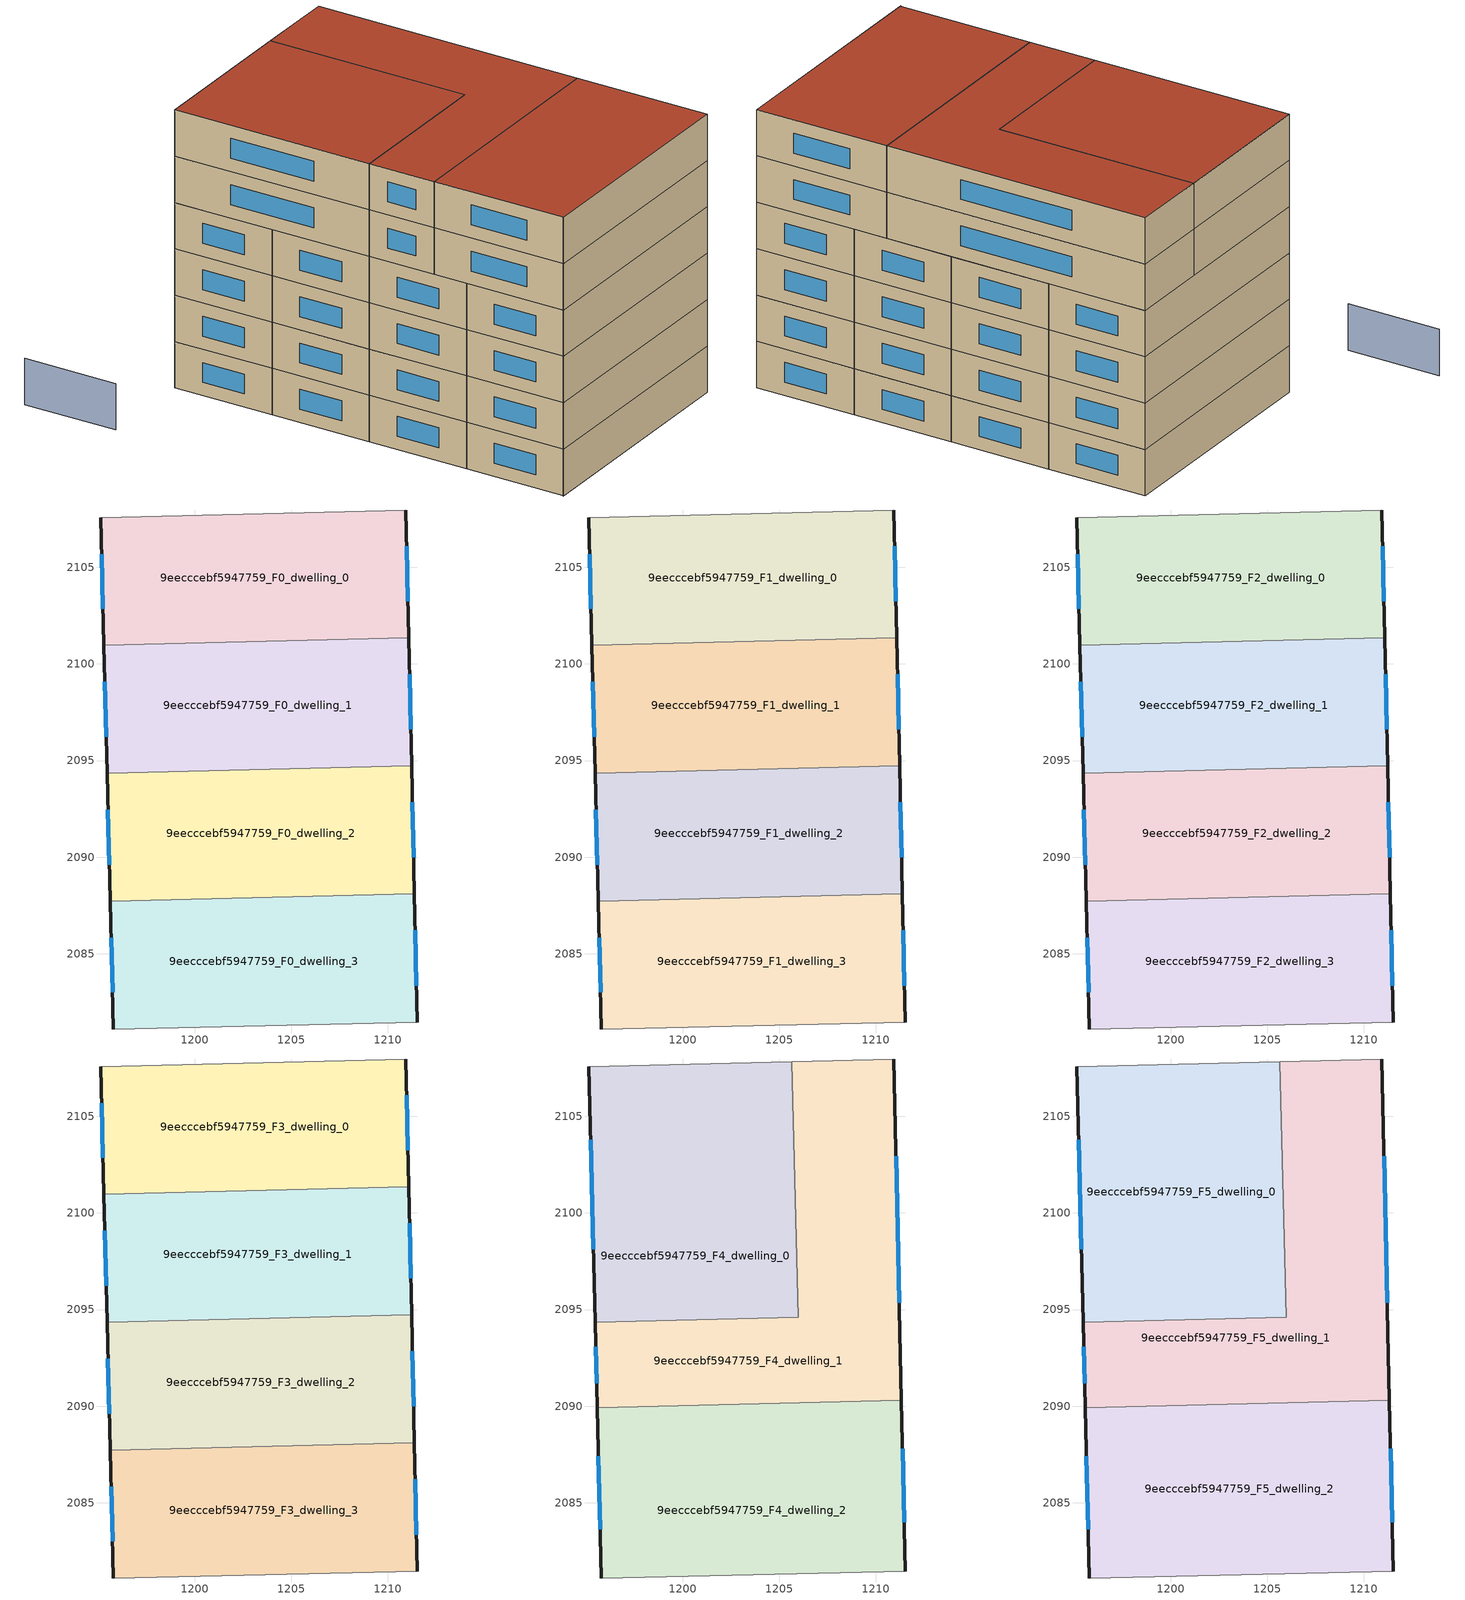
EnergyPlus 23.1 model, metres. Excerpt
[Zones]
9eecccebf5947759_F0_dwelling_0
 floor ground (EU_floor_Construction): 1210.93,2107.95 1211.07,2101.35 1195.31,2100.96 1195.15,2107.56 z0
 wall outside (EU_wall_Construction): 1195.15,2107.56 1195.31,2100.96 / 1211.07,2101.35 1210.93,2107.95 z0:3
 wall adiabatic (EU_wall_Construction): 1210.93,2107.95 1195.15,2107.56 z0:3
 wall to 9eecccebf5947759_F0_dwelling_1 (EU_wall_Construction): 1195.31,2100.96 1211.07,2101.35 z0:3
 window (EU_Window_Construction): 1195.19,2105.67 1195.27,2102.84 / 1211.03,2103.24 1210.97,2106.07 z0.86:2.14
9eecccebf5947759_F0_dwelling_1
 floor ground (EU_floor_Construction): 1211.07,2101.35 1211.22,2094.74 1195.48,2094.34 1195.31,2100.96 z0
 wall outside (EU_wall_Construction): 1211.22,2094.74 1211.07,2101.35 / 1195.31,2100.96 1195.48,2094.34 z0:3
 wall to 9eecccebf5947759_F0_dwelling_2 (EU_wall_Construction): 1195.48,2094.34 1211.22,2094.74 z0:3
 window (EU_Window_Construction): 1211.18,2096.62 1211.11,2099.46 / 1195.36,2099.07 1195.43,2096.23 z0.86:2.14
9eecccebf5947759_F0_dwelling_2
 floor ground (EU_floor_Construction): 1211.22,2094.74 1211.37,2088.12 1195.64,2087.72 1195.48,2094.34 z0
 wall outside (EU_wall_Construction): 1211.37,2088.12 1211.22,2094.74 / 1195.48,2094.34 1195.64,2087.72 z0:3
 wall to 9eecccebf5947759_F0_dwelling_3 (EU_wall_Construction): 1195.64,2087.72 1211.37,2088.12 z0:3
 window (EU_Window_Construction): 1211.33,2090.01 1211.26,2092.84 / 1195.52,2092.45 1195.59,2089.62 z0.86:2.14
9eecccebf5947759_F0_dwelling_3
 floor ground (EU_floor_Construction): 1211.37,2088.12 1211.51,2081.47 1195.8,2081.12 1195.64,2087.72 z0
 wall outside (EU_wall_Construction): 1211.51,2081.47 1211.37,2088.12 / 1195.64,2087.72 1195.8,2081.12 z0:3
 wall adiabatic (EU_wall_Construction): 1195.8,2081.12 1211.51,2081.47 z0:3
 window (EU_Window_Construction): 1211.47,2083.37 1211.41,2086.22 / 1195.69,2085.84 1195.76,2083.01 z0.86:2.14
9eecccebf5947759_F1_dwelling_0
 floor to 9eecccebf5947759_F0_dwelling_0 (EU_floor_Construction): 1210.93,2107.95 1211.07,2101.35 1195.31,2100.96 1195.15,2107.56 z3
 wall outside (EU_wall_Construction): 1195.15,2107.56 1195.31,2100.96 / 1211.07,2101.35 1210.93,2107.95 z3:6
 wall adiabatic (EU_wall_Construction): 1210.93,2107.95 1195.15,2107.56 z3:6
 wall to 9eecccebf5947759_F1_dwelling_1 (EU_wall_Construction): 1195.31,2100.96 1211.07,2101.35 z3:6
 window (EU_Window_Construction): 1195.19,2105.67 1195.27,2102.84 / 1211.03,2103.24 1210.97,2106.07 z3.86:5.14
9eecccebf5947759_F1_dwelling_1
 floor to 9eecccebf5947759_F0_dwelling_1 (EU_floor_Construction): 1211.07,2101.35 1211.22,2094.74 1195.48,2094.34 1195.31,2100.96 z3
 wall outside (EU_wall_Construction): 1211.22,2094.74 1211.07,2101.35 / 1195.31,2100.96 1195.48,2094.34 z3:6
 wall to 9eecccebf5947759_F1_dwelling_2 (EU_wall_Construction): 1195.48,2094.34 1211.22,2094.74 z3:6
 window (EU_Window_Construction): 1211.18,2096.62 1211.11,2099.46 / 1195.36,2099.07 1195.43,2096.23 z3.86:5.14
9eecccebf5947759_F1_dwelling_2
 floor to 9eecccebf5947759_F0_dwelling_2 (EU_floor_Construction): 1211.22,2094.74 1211.37,2088.12 1195.64,2087.72 1195.48,2094.34 z3
 wall outside (EU_wall_Construction): 1211.37,2088.12 1211.22,2094.74 / 1195.48,2094.34 1195.64,2087.72 z3:6
 wall to 9eecccebf5947759_F1_dwelling_3 (EU_wall_Construction): 1195.64,2087.72 1211.37,2088.12 z3:6
 window (EU_Window_Construction): 1211.33,2090.01 1211.26,2092.84 / 1195.52,2092.45 1195.59,2089.62 z3.86:5.14
9eecccebf5947759_F1_dwelling_3
 floor to 9eecccebf5947759_F0_dwelling_3 (EU_floor_Construction): 1211.37,2088.12 1211.51,2081.47 1195.8,2081.12 1195.64,2087.72 z3
 wall outside (EU_wall_Construction): 1211.51,2081.47 1211.37,2088.12 / 1195.64,2087.72 1195.8,2081.12 z3:6
 wall adiabatic (EU_wall_Construction): 1195.8,2081.12 1211.51,2081.47 z3:6
 window (EU_Window_Construction): 1211.47,2083.37 1211.41,2086.22 / 1195.69,2085.84 1195.76,2083.01 z3.86:5.14
9eecccebf5947759_F2_dwelling_0
 floor to 9eecccebf5947759_F1_dwelling_0 (EU_floor_Construction): 1210.93,2107.95 1211.07,2101.35 1195.31,2100.96 1195.15,2107.56 z6
 wall outside (EU_wall_Construction): 1195.15,2107.56 1195.31,2100.96 / 1211.07,2101.35 1210.93,2107.95 z6:9
 wall adiabatic (EU_wall_Construction): 1210.93,2107.95 1195.15,2107.56 z6:9
 wall to 9eecccebf5947759_F2_dwelling_1 (EU_wall_Construction): 1195.31,2100.96 1211.07,2101.35 z6:9
 window (EU_Window_Construction): 1195.19,2105.67 1195.27,2102.84 / 1211.03,2103.24 1210.97,2106.07 z6.86:8.14
9eecccebf5947759_F2_dwelling_1
 floor to 9eecccebf5947759_F1_dwelling_1 (EU_floor_Construction): 1211.07,2101.35 1211.22,2094.74 1195.48,2094.34 1195.31,2100.96 z6
 wall outside (EU_wall_Construction): 1211.22,2094.74 1211.07,2101.35 / 1195.31,2100.96 1195.48,2094.34 z6:9
 wall to 9eecccebf5947759_F2_dwelling_2 (EU_wall_Construction): 1195.48,2094.34 1211.22,2094.74 z6:9
 window (EU_Window_Construction): 1211.18,2096.62 1211.11,2099.46 / 1195.36,2099.07 1195.43,2096.23 z6.86:8.14
9eecccebf5947759_F2_dwelling_2
 floor to 9eecccebf5947759_F1_dwelling_2 (EU_floor_Construction): 1211.22,2094.74 1211.37,2088.12 1195.64,2087.72 1195.48,2094.34 z6
 wall outside (EU_wall_Construction): 1211.37,2088.12 1211.22,2094.74 / 1195.48,2094.34 1195.64,2087.72 z6:9
 wall to 9eecccebf5947759_F2_dwelling_3 (EU_wall_Construction): 1195.64,2087.72 1211.37,2088.12 z6:9
 window (EU_Window_Construction): 1211.33,2090.01 1211.26,2092.84 / 1195.52,2092.45 1195.59,2089.62 z6.86:8.14
9eecccebf5947759_F2_dwelling_3
 floor to 9eecccebf5947759_F1_dwelling_3 (EU_floor_Construction): 1211.37,2088.12 1211.51,2081.47 1195.8,2081.12 1195.64,2087.72 z6
 wall outside (EU_wall_Construction): 1211.51,2081.47 1211.37,2088.12 / 1195.64,2087.72 1195.8,2081.12 z6:9
 wall adiabatic (EU_wall_Construction): 1195.8,2081.12 1211.51,2081.47 z6:9
 window (EU_Window_Construction): 1211.47,2083.37 1211.41,2086.22 / 1195.69,2085.84 1195.76,2083.01 z6.86:8.14
9eecccebf5947759_F3_dwelling_0
 floor to 9eecccebf5947759_F2_dwelling_0 (EU_floor_Construction): 1210.93,2107.95 1211.07,2101.35 1195.31,2100.96 1195.15,2107.56 z9
 wall outside (EU_wall_Construction): 1195.15,2107.56 1195.31,2100.96 / 1211.07,2101.35 1210.93,2107.95 z9:12
 wall adiabatic (EU_wall_Construction): 1210.93,2107.95 1195.15,2107.56 z9:12
 wall to 9eecccebf5947759_F3_dwelling_1 (EU_wall_Construction): 1195.31,2100.96 1211.07,2101.35 z9:12
 window (EU_Window_Construction): 1195.19,2105.67 1195.27,2102.84 / 1211.03,2103.24 1210.97,2106.07 z9.86:11.14
 ceiling adiabatic (EU_roof_Construction): 1205.81,2101.22 1205.65,2107.82 1195.15,2107.56 1195.31,2100.96 z12
9eecccebf5947759_F3_dwelling_1
 floor to 9eecccebf5947759_F2_dwelling_1 (EU_floor_Construction): 1211.07,2101.35 1211.22,2094.74 1195.48,2094.34 1195.31,2100.96 z9
 wall outside (EU_wall_Construction): 1211.22,2094.74 1211.07,2101.35 / 1195.31,2100.96 1195.48,2094.34 z9:12
 wall to 9eecccebf5947759_F3_dwelling_2 (EU_wall_Construction): 1195.48,2094.34 1211.22,2094.74 z9:12
 window (EU_Window_Construction): 1211.18,2096.62 1211.11,2099.46 / 1195.36,2099.07 1195.43,2096.23 z9.86:11.14
9eecccebf5947759_F3_dwelling_2
 floor to 9eecccebf5947759_F2_dwelling_2 (EU_floor_Construction): 1211.22,2094.74 1211.37,2088.12 1195.64,2087.72 1195.48,2094.34 z9
 wall outside (EU_wall_Construction): 1211.37,2088.12 1211.22,2094.74 / 1195.48,2094.34 1195.64,2087.72 z9:12
 wall to 9eecccebf5947759_F3_dwelling_3 (EU_wall_Construction): 1195.64,2087.72 1211.37,2088.12 z9:12
 window (EU_Window_Construction): 1211.33,2090.01 1211.26,2092.84 / 1195.52,2092.45 1195.59,2089.62 z9.86:11.14
 roof outside (EU_roof_Construction): 1205.97,2094.6 1195.48,2094.34 1195.48,2094.33 z12
9eecccebf5947759_F3_dwelling_3
 floor to 9eecccebf5947759_F2_dwelling_3 (EU_floor_Construction): 1211.37,2088.12 1211.51,2081.47 1195.8,2081.12 1195.64,2087.72 z9
 wall outside (EU_wall_Construction): 1211.51,2081.47 1211.37,2088.12 / 1195.64,2087.72 1195.8,2081.12 z9:12
 wall adiabatic (EU_wall_Construction): 1195.8,2081.12 1211.51,2081.47 z9:12
 window (EU_Window_Construction): 1211.47,2083.37 1211.41,2086.22 / 1195.69,2085.84 1195.76,2083.01 z9.86:11.14
9eecccebf5947759_F4_dwelling_0
 floor to 9eecccebf5947759_F3_dwelling_1 (EU_floor_Construction): 1205.81,2101.22 1205.97,2094.61 1195.48,2094.34 1195.31,2100.96 z12
 floor to 9eecccebf5947759_F3_dwelling_2 (EU_floor_Construction): 1205.97,2094.6 1205.97,2094.59 1195.48,2094.33 z12
 floor adiabatic (EU_floor_Construction): 1205.65,2107.82 1205.81,2101.22 1195.32,2100.96 1195.15,2107.56 z12
 wall outside (EU_wall_Construction): 1195.15,2107.56 1195.48,2094.33 z12:15
 wall adiabatic (EU_wall_Construction): 1205.65,2107.82 1195.15,2107.56 z12:15
 wall to 9eecccebf5947759_F4_dwelling_1 (EU_wall_Construction): 1195.48,2094.33 1205.97,2094.59 1205.65,2107.82 z12:15
 window (EU_Window_Construction): 1195.24,2103.78 1195.38,2098.11 z12.86:14.14
9eecccebf5947759_F4_dwelling_1
 floor to 9eecccebf5947759_F3_dwelling_0 (EU_floor_Construction): 1210.93,2107.95 1211.06,2101.35 1205.81,2101.22 1205.65,2107.82 z12
 floor to 9eecccebf5947759_F3_dwelling_2 (EU_floor_Construction): 1211.22,2094.74 1211.32,2090.32 1195.59,2089.93 1195.48,2094.33 1205.97,2094.59 1205.97,2094.61 z12
 floor to 9eecccebf5947759_F3_dwelling_1 (EU_floor_Construction): 1211.07,2101.35 1211.22,2094.74 1205.97,2094.61 1205.87,2099.01 z12; 1211.07,2101.35 1205.87,2099.01 1205.81,2101.22 z12
 wall outside (EU_wall_Construction): 1211.32,2090.32 1210.93,2107.95 / 1195.48,2094.33 1195.59,2089.93 z12:15
 wall adiabatic (EU_wall_Construction): 1210.93,2107.95 1205.65,2107.82 z12:15
 wall to 9eecccebf5947759_F4_dwelling_2 (EU_wall_Construction): 1195.58,2089.93 1211.32,2090.32 z12:15
 window (EU_Window_Construction): 1211.21,2095.36 1211.04,2102.92 / 1195.51,2093.08 1195.55,2091.19 z12.86:14.14
9eecccebf5947759_F4_dwelling_2
 floor to 9eecccebf5947759_F3_dwelling_2 (EU_floor_Construction): 1211.32,2090.32 1211.37,2088.11 1195.64,2087.72 1195.59,2089.93 z12
 floor to 9eecccebf5947759_F3_dwelling_3 (EU_floor_Construction): 1211.37,2088.11 1211.51,2081.47 1195.8,2081.12 1195.64,2087.72 z12
 wall outside (EU_wall_Construction): 1211.51,2081.47 1211.32,2090.32 / 1195.59,2089.93 1195.8,2081.12 z12:15
 wall adiabatic (EU_wall_Construction): 1195.8,2081.12 1211.51,2081.47 z12:15
 window (EU_Window_Construction): 1211.46,2084 1211.37,2087.79 / 1195.65,2087.41 1195.74,2083.64 z12.86:14.14
9eecccebf5947759_F5_dwelling_0
 floor to 9eecccebf5947759_F4_dwelling_0 (EU_floor_Construction): 1205.65,2107.82 1205.97,2094.59 1195.48,2094.33 1195.15,2107.56 z15
 wall outside (EU_wall_Construction): 1195.15,2107.56 1195.48,2094.33 z15:18
 wall adiabatic (EU_wall_Construction): 1205.65,2107.82 1195.15,2107.56 z15:18
 wall to 9eecccebf5947759_F5_dwelling_1 (EU_wall_Construction): 1195.48,2094.33 1205.97,2094.59 1205.65,2107.82 z15:18
 window (EU_Window_Construction): 1195.24,2103.78 1195.38,2098.11 z15.86:17.14
 roof outside (EU_roof_Construction): 1205.97,2094.59 1205.65,2107.82 1195.15,2107.56 1195.48,2094.33 z18
9eecccebf5947759_F5_dwelling_1
 floor to 9eecccebf5947759_F4_dwelling_1 (EU_floor_Construction): 1210.93,2107.95 1211.32,2090.32 1195.58,2089.93 1195.48,2094.33 1205.97,2094.59 1205.65,2107.82 z15
 wall outside (EU_wall_Construction): 1211.32,2090.32 1210.93,2107.95 / 1195.48,2094.33 1195.59,2089.93 z15:18
 wall adiabatic (EU_wall_Construction): 1210.93,2107.95 1205.65,2107.82 z15:18
 wall to 9eecccebf5947759_F5_dwelling_2 (EU_wall_Construction): 1195.58,2089.93 1211.32,2090.32 z15:18
 window (EU_Window_Construction): 1211.21,2095.36 1211.04,2102.92 / 1195.51,2093.08 1195.55,2091.19 z15.86:17.14
 roof outside (EU_roof_Construction): 1211.32,2090.32 1210.93,2107.95 1205.65,2107.82 1205.97,2094.59 1195.48,2094.33 1195.59,2089.93 z18
9eecccebf5947759_F5_dwelling_2
 floor to 9eecccebf5947759_F4_dwelling_2 (EU_floor_Construction): 1211.32,2090.32 1211.51,2081.47 1195.8,2081.12 1195.58,2089.93 z15
 wall outside (EU_wall_Construction): 1211.51,2081.47 1211.32,2090.32 / 1195.59,2089.93 1195.8,2081.12 z15:18
 wall adiabatic (EU_wall_Construction): 1195.8,2081.12 1211.51,2081.47 z15:18
 window (EU_Window_Construction): 1211.46,2084 1211.37,2087.79 / 1195.65,2087.41 1195.74,2083.64 z15.86:17.14
 roof outside (EU_roof_Construction): 1211.51,2081.47 1211.32,2090.32 1195.59,2089.93 1195.8,2081.12 z18
shading: 1195.74,2081.12 1211.51,2081.47 z0:18; 1188.59,2113.66 1188.73,2107.46 z0:3
[Building]
EU S2 Campaign: North Axis=0; Terrain=City; Solar Distribution=FullExterior
[Site:Location]
Helsinki-Vantaa.AP: Latitude=60.317; Longitude=24.963; Time Zone=2; Elevation=54.6
[SizingPeriod:WeatherFileDays]
AnnualSizingPeriod: Begin Month=1; Begin Day of Month=1; End Month=12; End Day of Month=31; Day of Week for Start Day=Monday; Use Weather File Daylight Saving Period=No; Use Weather File Rain and Snow Indicators=No
[MATERIAL]
EU_InternalMass_Material: Roughness=MediumRough; Thickness=0.1; Conductivity=1; Density=1800; Specific Heat=900; Thermal Absorptance=0.9; Solar Absorptance=0.7; Visible Absorptance=0.7
[MATERIAL:NOMASS] Roughness=MediumRough; Thermal Absorptance=0.9; Solar Absorptance=0.7; Visible Absorptance=0.7
Name | Thermal Resistance
EU_wall_NoMass | 1.10183
EU_roof_NoMass; EU_floor_NoMass | 1.70606
[WINDOWMATERIAL:SIMPLEGLAZINGSYSTEM]
EU_Window_SimpleGlazing: UFactor=3.11035; Solar Heat Gain Coefficient=0.8; Visible Transmittance=0.8
[CONSTRUCTION]
EU_wall_Construction: EU_wall_NoMass
EU_roof_Construction: EU_roof_NoMass
EU_floor_Construction: EU_floor_NoMass
EU_Window_Construction: EU_Window_SimpleGlazing
EU_InternalMass_Construction: EU_InternalMass_Material
[ZONE] Type=1; Multiplier=1; Ceiling Height=autocalculate; Floor Area=autocalculate; Part of Total Floor Area=Yes
Name | Volume
9eecccebf5947759_F0_dwelling_0; 9eecccebf5947759_F1_dwelling_0; 9eecccebf5947759_F2_dwelling_0; 9eecccebf5947759_F3_dwelling_0 | 312.664
9eecccebf5947759_F4_dwelling_0 | 416.796
9eecccebf5947759_F5_dwelling_0 | 416.898
9eecccebf5947759_F0_dwelling_1; 9eecccebf5947759_F1_dwelling_1; 9eecccebf5947759_F2_dwelling_1; 9eecccebf5947759_F3_dwelling_1 | 312.672
9eecccebf5947759_F4_dwelling_1 | 416.804
9eecccebf5947759_F5_dwelling_1 | 416.915
9eecccebf5947759_F0_dwelling_2 | 312.69
9eecccebf5947759_F1_dwelling_2; 9eecccebf5947759_F2_dwelling_2; 9eecccebf5947759_F3_dwelling_2 | 312.688
9eecccebf5947759_F4_dwelling_2 | 416.925
9eecccebf5947759_F5_dwelling_2 | 416.927
9eecccebf5947759_F0_dwelling_3 | 312.694
9eecccebf5947759_F1_dwelling_3; 9eecccebf5947759_F2_dwelling_3; 9eecccebf5947759_F3_dwelling_3 | 312.696
[INTERNALMASS] Construction=EU_InternalMass_Construction
Name | Zone or ZoneList | Surface Area
9eecccebf5947759_F0_dwelling_0_EU_InternalMass | 9eecccebf5947759_F0_dwelling_0 | 104.221
9eecccebf5947759_F0_dwelling_1_EU_InternalMass | 9eecccebf5947759_F0_dwelling_1 | 104.224
9eecccebf5947759_F0_dwelling_2_EU_InternalMass | 9eecccebf5947759_F0_dwelling_2 | 104.23
9eecccebf5947759_F0_dwelling_3_EU_InternalMass | 9eecccebf5947759_F0_dwelling_3 | 104.232
9eecccebf5947759_F1_dwelling_0_EU_InternalMass | 9eecccebf5947759_F1_dwelling_0 | 104.221
9eecccebf5947759_F1_dwelling_1_EU_InternalMass | 9eecccebf5947759_F1_dwelling_1 | 104.224
9eecccebf5947759_F1_dwelling_2_EU_InternalMass | 9eecccebf5947759_F1_dwelling_2 | 104.23
9eecccebf5947759_F1_dwelling_3_EU_InternalMass | 9eecccebf5947759_F1_dwelling_3 | 104.232
9eecccebf5947759_F2_dwelling_0_EU_InternalMass | 9eecccebf5947759_F2_dwelling_0 | 104.221
9eecccebf5947759_F2_dwelling_1_EU_InternalMass | 9eecccebf5947759_F2_dwelling_1 | 104.224
9eecccebf5947759_F2_dwelling_2_EU_InternalMass | 9eecccebf5947759_F2_dwelling_2 | 104.23
9eecccebf5947759_F2_dwelling_3_EU_InternalMass | 9eecccebf5947759_F2_dwelling_3 | 104.232
9eecccebf5947759_F3_dwelling_0_EU_InternalMass | 9eecccebf5947759_F3_dwelling_0 | 104.221
9eecccebf5947759_F3_dwelling_1_EU_InternalMass | 9eecccebf5947759_F3_dwelling_1 | 104.224
9eecccebf5947759_F3_dwelling_2_EU_InternalMass | 9eecccebf5947759_F3_dwelling_2 | 104.23
9eecccebf5947759_F3_dwelling_3_EU_InternalMass | 9eecccebf5947759_F3_dwelling_3 | 104.232
9eecccebf5947759_F4_dwelling_0_EU_InternalMass | 9eecccebf5947759_F4_dwelling_0 | 138.966
9eecccebf5947759_F4_dwelling_1_EU_InternalMass | 9eecccebf5947759_F4_dwelling_1 | 138.972
9eecccebf5947759_F4_dwelling_2_EU_InternalMass | 9eecccebf5947759_F4_dwelling_2 | 138.975
9eecccebf5947759_F5_dwelling_0_EU_InternalMass | 9eecccebf5947759_F5_dwelling_0 | 138.966
9eecccebf5947759_F5_dwelling_1_EU_InternalMass | 9eecccebf5947759_F5_dwelling_1 | 138.972
9eecccebf5947759_F5_dwelling_2_EU_InternalMass | 9eecccebf5947759_F5_dwelling_2 | 138.975
[OTHEREQUIPMENT] Fuel Type=Electricity; Design Level Calculation Method=Watts/Area; Power per Zone Floor Area=1; Fraction Latent=0; Fraction Radiant=0; Fraction Lost=0; Carbon Dioxide Generation Rate=0; EndUse Subcategory=EU_Step8_InternalGains
Name | Zone or ZoneList or Space or SpaceList | Schedule
EU_Step8_InternalGain_9eecccebf5947759_F0_dwelling_0_f000 | 9eecccebf5947759_F0_dwelling_0 | EU_Step8_GainSchedule_9eecccebf5947759_F0_dwelling_0_f000
EU_Step8_InternalGain_9eecccebf5947759_F0_dwelling_1_f000 | 9eecccebf5947759_F0_dwelling_1 | EU_Step8_GainSchedule_9eecccebf5947759_F0_dwelling_1_f000
EU_Step8_InternalGain_9eecccebf5947759_F0_dwelling_2_f000 | 9eecccebf5947759_F0_dwelling_2 | EU_Step8_GainSchedule_9eecccebf5947759_F0_dwelling_2_f000
EU_Step8_InternalGain_9eecccebf5947759_F0_dwelling_3_f000 | 9eecccebf5947759_F0_dwelling_3 | EU_Step8_GainSchedule_9eecccebf5947759_F0_dwelling_3_f000
EU_Step8_InternalGain_9eecccebf5947759_F1_dwelling_0_f000 | 9eecccebf5947759_F1_dwelling_0 | EU_Step8_GainSchedule_9eecccebf5947759_F1_dwelling_0_f000
EU_Step8_InternalGain_9eecccebf5947759_F1_dwelling_1_f000 | 9eecccebf5947759_F1_dwelling_1 | EU_Step8_GainSchedule_9eecccebf5947759_F1_dwelling_1_f000
EU_Step8_InternalGain_9eecccebf5947759_F1_dwelling_2_f000 | 9eecccebf5947759_F1_dwelling_2 | EU_Step8_GainSchedule_9eecccebf5947759_F1_dwelling_2_f000
EU_Step8_InternalGain_9eecccebf5947759_F1_dwelling_3_f000 | 9eecccebf5947759_F1_dwelling_3 | EU_Step8_GainSchedule_9eecccebf5947759_F1_dwelling_3_f000
EU_Step8_InternalGain_9eecccebf5947759_F2_dwelling_0_f000 | 9eecccebf5947759_F2_dwelling_0 | EU_Step8_GainSchedule_9eecccebf5947759_F2_dwelling_0_f000
EU_Step8_InternalGain_9eecccebf5947759_F2_dwelling_1_f000 | 9eecccebf5947759_F2_dwelling_1 | EU_Step8_GainSchedule_9eecccebf5947759_F2_dwelling_1_f000
EU_Step8_InternalGain_9eecccebf5947759_F2_dwelling_2_f000 | 9eecccebf5947759_F2_dwelling_2 | EU_Step8_GainSchedule_9eecccebf5947759_F2_dwelling_2_f000
EU_Step8_InternalGain_9eecccebf5947759_F2_dwelling_3_f000 | 9eecccebf5947759_F2_dwelling_3 | EU_Step8_GainSchedule_9eecccebf5947759_F2_dwelling_3_f000
EU_Step8_InternalGain_9eecccebf5947759_F3_dwelling_0_f000 | 9eecccebf5947759_F3_dwelling_0 | EU_Step8_GainSchedule_9eecccebf5947759_F3_dwelling_0_f000
EU_Step8_InternalGain_9eecccebf5947759_F3_dwelling_1_f000 | 9eecccebf5947759_F3_dwelling_1 | EU_Step8_GainSchedule_9eecccebf5947759_F3_dwelling_1_f000
EU_Step8_InternalGain_9eecccebf5947759_F3_dwelling_2_f000 | 9eecccebf5947759_F3_dwelling_2 | EU_Step8_GainSchedule_9eecccebf5947759_F3_dwelling_2_f000
EU_Step8_InternalGain_9eecccebf5947759_F3_dwelling_3_f000 | 9eecccebf5947759_F3_dwelling_3 | EU_Step8_GainSchedule_9eecccebf5947759_F3_dwelling_3_f000
EU_Step8_InternalGain_9eecccebf5947759_F4_dwelling_0_f000 | 9eecccebf5947759_F4_dwelling_0 | EU_Step8_GainSchedule_9eecccebf5947759_F4_dwelling_0_f000
EU_Step8_InternalGain_9eecccebf5947759_F4_dwelling_1_f000 | 9eecccebf5947759_F4_dwelling_1 | EU_Step8_GainSchedule_9eecccebf5947759_F4_dwelling_1_f000
EU_Step8_InternalGain_9eecccebf5947759_F4_dwelling_2_f000 | 9eecccebf5947759_F4_dwelling_2 | EU_Step8_GainSchedule_9eecccebf5947759_F4_dwelling_2_f000
EU_Step8_InternalGain_9eecccebf5947759_F5_dwelling_0_f000 | 9eecccebf5947759_F5_dwelling_0 | EU_Step8_GainSchedule_9eecccebf5947759_F5_dwelling_0_f000
EU_Step8_InternalGain_9eecccebf5947759_F5_dwelling_1_f000 | 9eecccebf5947759_F5_dwelling_1 | EU_Step8_GainSchedule_9eecccebf5947759_F5_dwelling_1_f000
EU_Step8_InternalGain_9eecccebf5947759_F5_dwelling_2_f000 | 9eecccebf5947759_F5_dwelling_2 | EU_Step8_GainSchedule_9eecccebf5947759_F5_dwelling_2_f000
[ZONEVENTILATION:DESIGNFLOWRATE] Schedule=EU_AlwaysOn; Design Flow Rate Calculation Method=AirChanges/Hour; Air Changes per Hour=0.756316; Ventilation Type=Natural; Fan Pressure Rise=0; Fan Total Efficiency=1; Constant Term Coefficient=1; Temperature Term Coefficient=0; Velocity Term Coefficient=0; Velocity Squared Term Coefficient=0; Minimum Indoor Temperature=-100; Maximum Indoor Temperature=100; Delta Temperature=-100; Minimum Outdoor Temperature=-100; Maximum Outdoor Temperature=100; Maximum Wind Speed=40
Name | Zone or ZoneList or Space or SpaceList
EU_ConstantAir_9eecccebf5947759_F0_dwelling_0 | 9eecccebf5947759_F0_dwelling_0
EU_ConstantAir_9eecccebf5947759_F0_dwelling_1 | 9eecccebf5947759_F0_dwelling_1
EU_ConstantAir_9eecccebf5947759_F0_dwelling_2 | 9eecccebf5947759_F0_dwelling_2
EU_ConstantAir_9eecccebf5947759_F0_dwelling_3 | 9eecccebf5947759_F0_dwelling_3
EU_ConstantAir_9eecccebf5947759_F1_dwelling_0 | 9eecccebf5947759_F1_dwelling_0
EU_ConstantAir_9eecccebf5947759_F1_dwelling_1 | 9eecccebf5947759_F1_dwelling_1
EU_ConstantAir_9eecccebf5947759_F1_dwelling_2 | 9eecccebf5947759_F1_dwelling_2
EU_ConstantAir_9eecccebf5947759_F1_dwelling_3 | 9eecccebf5947759_F1_dwelling_3
EU_ConstantAir_9eecccebf5947759_F2_dwelling_0 | 9eecccebf5947759_F2_dwelling_0
EU_ConstantAir_9eecccebf5947759_F2_dwelling_1 | 9eecccebf5947759_F2_dwelling_1
EU_ConstantAir_9eecccebf5947759_F2_dwelling_2 | 9eecccebf5947759_F2_dwelling_2
EU_ConstantAir_9eecccebf5947759_F2_dwelling_3 | 9eecccebf5947759_F2_dwelling_3
EU_ConstantAir_9eecccebf5947759_F3_dwelling_0 | 9eecccebf5947759_F3_dwelling_0
EU_ConstantAir_9eecccebf5947759_F3_dwelling_1 | 9eecccebf5947759_F3_dwelling_1
EU_ConstantAir_9eecccebf5947759_F3_dwelling_2 | 9eecccebf5947759_F3_dwelling_2
EU_ConstantAir_9eecccebf5947759_F3_dwelling_3 | 9eecccebf5947759_F3_dwelling_3
EU_ConstantAir_9eecccebf5947759_F4_dwelling_0 | 9eecccebf5947759_F4_dwelling_0
EU_ConstantAir_9eecccebf5947759_F4_dwelling_1 | 9eecccebf5947759_F4_dwelling_1
EU_ConstantAir_9eecccebf5947759_F4_dwelling_2 | 9eecccebf5947759_F4_dwelling_2
EU_ConstantAir_9eecccebf5947759_F5_dwelling_0 | 9eecccebf5947759_F5_dwelling_0
EU_ConstantAir_9eecccebf5947759_F5_dwelling_1 | 9eecccebf5947759_F5_dwelling_1
EU_ConstantAir_9eecccebf5947759_F5_dwelling_2 | 9eecccebf5947759_F5_dwelling_2
[HVACTEMPLATE:THERMOSTAT] Constant Heating Setpoint=20; Constant Cooling Setpoint=50
EU_HeatOnly_9eecccebf5947759_F0_dwelling_0; EU_HeatOnly_9eecccebf5947759_F0_dwelling_1; EU_HeatOnly_9eecccebf5947759_F0_dwelling_2; EU_HeatOnly_9eecccebf5947759_F0_dwelling_3; EU_HeatOnly_9eecccebf5947759_F1_dwelling_0; EU_HeatOnly_9eecccebf5947759_F1_dwelling_1; EU_HeatOnly_9eecccebf5947759_F1_dwelling_2; EU_HeatOnly_9eecccebf5947759_F1_dwelling_3; EU_HeatOnly_9eecccebf5947759_F2_dwelling_0; EU_HeatOnly_9eecccebf5947759_F2_dwelling_1; EU_HeatOnly_9eecccebf5947759_F2_dwelling_2; EU_HeatOnly_9eecccebf5947759_F2_dwelling_3; EU_HeatOnly_9eecccebf5947759_F3_dwelling_0; EU_HeatOnly_9eecccebf5947759_F3_dwelling_1; EU_HeatOnly_9eecccebf5947759_F3_dwelling_2; EU_HeatOnly_9eecccebf5947759_F3_dwelling_3; EU_HeatOnly_9eecccebf5947759_F4_dwelling_0; EU_HeatOnly_9eecccebf5947759_F4_dwelling_1; EU_HeatOnly_9eecccebf5947759_F4_dwelling_2; EU_HeatOnly_9eecccebf5947759_F5_dwelling_0; EU_HeatOnly_9eecccebf5947759_F5_dwelling_1; EU_HeatOnly_9eecccebf5947759_F5_dwelling_2
[HVACTEMPLATE:ZONE:IDEALLOADSAIRSYSTEM] System Availability Schedule=EU_AlwaysOn; Maximum Heating Supply Air Temperature=50; Minimum Cooling Supply Air Temperature=13; Maximum Heating Supply Air Humidity Ratio=0.0156; Minimum Cooling Supply Air Humidity Ratio=0.0077; Heating Limit=NoLimit; Cooling Limit=NoLimit; Heating Availability Schedule=EU_AlwaysOn; Cooling Availability Schedule=EU_CoolingOff; Dehumidification Control Type=ConstantSensibleHeatRatio; Cooling Sensible Heat Ratio=0.7; Dehumidification Setpoint=60; Humidification Control Type=None; Humidification Setpoint=30; Outdoor Air Method=None; Outdoor Air Flow Rate per Person=0.00944; Outdoor Air Flow Rate per Zone Floor Area=0; Outdoor Air Flow Rate per Zone=0; Demand Controlled Ventilation Type=None; Outdoor Air Economizer Type=NoEconomizer; Heat Recovery Type=None; Sensible Heat Recovery Effectiveness=0.7; Latent Heat Recovery Effectiveness=0.65
Name | Template Thermostat
9eecccebf5947759_F0_dwelling_0 | EU_HeatOnly_9eecccebf5947759_F0_dwelling_0
9eecccebf5947759_F0_dwelling_1 | EU_HeatOnly_9eecccebf5947759_F0_dwelling_1
9eecccebf5947759_F0_dwelling_2 | EU_HeatOnly_9eecccebf5947759_F0_dwelling_2
9eecccebf5947759_F0_dwelling_3 | EU_HeatOnly_9eecccebf5947759_F0_dwelling_3
9eecccebf5947759_F1_dwelling_0 | EU_HeatOnly_9eecccebf5947759_F1_dwelling_0
9eecccebf5947759_F1_dwelling_1 | EU_HeatOnly_9eecccebf5947759_F1_dwelling_1
9eecccebf5947759_F1_dwelling_2 | EU_HeatOnly_9eecccebf5947759_F1_dwelling_2
9eecccebf5947759_F1_dwelling_3 | EU_HeatOnly_9eecccebf5947759_F1_dwelling_3
9eecccebf5947759_F2_dwelling_0 | EU_HeatOnly_9eecccebf5947759_F2_dwelling_0
9eecccebf5947759_F2_dwelling_1 | EU_HeatOnly_9eecccebf5947759_F2_dwelling_1
9eecccebf5947759_F2_dwelling_2 | EU_HeatOnly_9eecccebf5947759_F2_dwelling_2
9eecccebf5947759_F2_dwelling_3 | EU_HeatOnly_9eecccebf5947759_F2_dwelling_3
9eecccebf5947759_F3_dwelling_0 | EU_HeatOnly_9eecccebf5947759_F3_dwelling_0
9eecccebf5947759_F3_dwelling_1 | EU_HeatOnly_9eecccebf5947759_F3_dwelling_1
9eecccebf5947759_F3_dwelling_2 | EU_HeatOnly_9eecccebf5947759_F3_dwelling_2
9eecccebf5947759_F3_dwelling_3 | EU_HeatOnly_9eecccebf5947759_F3_dwelling_3
9eecccebf5947759_F4_dwelling_0 | EU_HeatOnly_9eecccebf5947759_F4_dwelling_0
9eecccebf5947759_F4_dwelling_1 | EU_HeatOnly_9eecccebf5947759_F4_dwelling_1
9eecccebf5947759_F4_dwelling_2 | EU_HeatOnly_9eecccebf5947759_F4_dwelling_2
9eecccebf5947759_F5_dwelling_0 | EU_HeatOnly_9eecccebf5947759_F5_dwelling_0
9eecccebf5947759_F5_dwelling_1 | EU_HeatOnly_9eecccebf5947759_F5_dwelling_1
9eecccebf5947759_F5_dwelling_2 | EU_HeatOnly_9eecccebf5947759_F5_dwelling_2
[SIZING:ZONE] Zone Cooling Design Supply Air Temperature Input Method=SupplyAirTemperature; Zone Cooling Design Supply Air Temperature=13; Zone Heating Design Supply Air Temperature Input Method=SupplyAirTemperature; Zone Heating Design Supply Air Temperature=50; Zone Cooling Design Supply Air Humidity Ratio=0.008; Zone Heating Design Supply Air Humidity Ratio=0.008; Cooling Design Air Flow Method=DesignDay; Cooling Design Air Flow Rate=0; Cooling Minimum Air Flow per Zone Floor Area=0.000762; Cooling Minimum Air Flow=0; Cooling Minimum Air Flow Fraction=0.2; Heating Design Air Flow Method=DesignDay; Heating Design Air Flow Rate=0; Heating Maximum Air Flow per Zone Floor Area=0.002032; Heating Maximum Air Flow=0.141576; Heating Maximum Air Flow Fraction=0.3; Account for Dedicated Outdoor Air System=No; Dedicated Outdoor Air System Control Strategy=NeutralSupplyAir; Dedicated Outdoor Air Low Setpoint Temperature for Design=autosize; Dedicated Outdoor Air High Setpoint Temperature for Design=autosize; Zone Load Sizing Method=Sensible Load Only No Latent Load; Zone Latent Cooling Design Supply Air Humidity Ratio Input Method=HumidityRatioDifference; Zone Cooling Design Supply Air Humidity Ratio Difference=0.005; Zone Latent Heating Design Supply Air Humidity Ratio Input Method=HumidityRatioDifference; Zone Humidification Design Supply Air Humidity Ratio Difference=0.005
9eecccebf5947759_F0_dwelling_0; 9eecccebf5947759_F0_dwelling_1; 9eecccebf5947759_F0_dwelling_2; 9eecccebf5947759_F0_dwelling_3; 9eecccebf5947759_F1_dwelling_0; 9eecccebf5947759_F1_dwelling_1; 9eecccebf5947759_F1_dwelling_2; 9eecccebf5947759_F1_dwelling_3; 9eecccebf5947759_F2_dwelling_0; 9eecccebf5947759_F2_dwelling_1; 9eecccebf5947759_F2_dwelling_2; 9eecccebf5947759_F2_dwelling_3; 9eecccebf5947759_F3_dwelling_0; 9eecccebf5947759_F3_dwelling_1; 9eecccebf5947759_F3_dwelling_2; 9eecccebf5947759_F3_dwelling_3; 9eecccebf5947759_F4_dwelling_0; 9eecccebf5947759_F4_dwelling_1; 9eecccebf5947759_F4_dwelling_2; 9eecccebf5947759_F5_dwelling_0; 9eecccebf5947759_F5_dwelling_1; 9eecccebf5947759_F5_dwelling_2
[SCHEDULE:CONSTANT]
Name | Hourly Value
EU_AlwaysOn | 1
EU_CoolingOff | 0
[SCHEDULE:FILE] Column Number=1; Rows to Skip at Top=0; Number of Hours of Data=8760; Column Separator=Comma; Interpolate to Timestep=No; Minutes per Item=60; Adjust Schedule for Daylight Savings=Yes
Name | File
EU_Step8_GainSchedule_9eecccebf5947759_F0_dwelling_0_f000 | ../../schedules/9eecccebf5947759/9eecccebf5947759_F0_dwelling_0_f000_gain.csv
EU_Step8_GainSchedule_9eecccebf5947759_F0_dwelling_1_f000 | ../../schedules/9eecccebf5947759/9eecccebf5947759_F0_dwelling_1_f000_gain.csv
EU_Step8_GainSchedule_9eecccebf5947759_F0_dwelling_2_f000 | ../../schedules/9eecccebf5947759/9eecccebf5947759_F0_dwelling_2_f000_gain.csv
EU_Step8_GainSchedule_9eecccebf5947759_F0_dwelling_3_f000 | ../../schedules/9eecccebf5947759/9eecccebf5947759_F0_dwelling_3_f000_gain.csv
EU_Step8_GainSchedule_9eecccebf5947759_F1_dwelling_0_f000 | ../../schedules/9eecccebf5947759/9eecccebf5947759_F1_dwelling_0_f000_gain.csv
EU_Step8_GainSchedule_9eecccebf5947759_F1_dwelling_1_f000 | ../../schedules/9eecccebf5947759/9eecccebf5947759_F1_dwelling_1_f000_gain.csv
EU_Step8_GainSchedule_9eecccebf5947759_F1_dwelling_2_f000 | ../../schedules/9eecccebf5947759/9eecccebf5947759_F1_dwelling_2_f000_gain.csv
EU_Step8_GainSchedule_9eecccebf5947759_F1_dwelling_3_f000 | ../../schedules/9eecccebf5947759/9eecccebf5947759_F1_dwelling_3_f000_gain.csv
EU_Step8_GainSchedule_9eecccebf5947759_F2_dwelling_0_f000 | ../../schedules/9eecccebf5947759/9eecccebf5947759_F2_dwelling_0_f000_gain.csv
EU_Step8_GainSchedule_9eecccebf5947759_F2_dwelling_1_f000 | ../../schedules/9eecccebf5947759/9eecccebf5947759_F2_dwelling_1_f000_gain.csv
EU_Step8_GainSchedule_9eecccebf5947759_F2_dwelling_2_f000 | ../../schedules/9eecccebf5947759/9eecccebf5947759_F2_dwelling_2_f000_gain.csv
EU_Step8_GainSchedule_9eecccebf5947759_F2_dwelling_3_f000 | ../../schedules/9eecccebf5947759/9eecccebf5947759_F2_dwelling_3_f000_gain.csv
EU_Step8_GainSchedule_9eecccebf5947759_F3_dwelling_0_f000 | ../../schedules/9eecccebf5947759/9eecccebf5947759_F3_dwelling_0_f000_gain.csv
EU_Step8_GainSchedule_9eecccebf5947759_F3_dwelling_1_f000 | ../../schedules/9eecccebf5947759/9eecccebf5947759_F3_dwelling_1_f000_gain.csv
EU_Step8_GainSchedule_9eecccebf5947759_F3_dwelling_2_f000 | ../../schedules/9eecccebf5947759/9eecccebf5947759_F3_dwelling_2_f000_gain.csv
EU_Step8_GainSchedule_9eecccebf5947759_F3_dwelling_3_f000 | ../../schedules/9eecccebf5947759/9eecccebf5947759_F3_dwelling_3_f000_gain.csv
EU_Step8_GainSchedule_9eecccebf5947759_F4_dwelling_0_f000 | ../../schedules/9eecccebf5947759/9eecccebf5947759_F4_dwelling_0_f000_gain.csv
EU_Step8_GainSchedule_9eecccebf5947759_F4_dwelling_1_f000 | ../../schedules/9eecccebf5947759/9eecccebf5947759_F4_dwelling_1_f000_gain.csv
EU_Step8_GainSchedule_9eecccebf5947759_F4_dwelling_2_f000 | ../../schedules/9eecccebf5947759/9eecccebf5947759_F4_dwelling_2_f000_gain.csv
EU_Step8_GainSchedule_9eecccebf5947759_F5_dwelling_0_f000 | ../../schedules/9eecccebf5947759/9eecccebf5947759_F5_dwelling_0_f000_gain.csv
EU_Step8_GainSchedule_9eecccebf5947759_F5_dwelling_1_f000 | ../../schedules/9eecccebf5947759/9eecccebf5947759_F5_dwelling_1_f000_gain.csv
EU_Step8_GainSchedule_9eecccebf5947759_F5_dwelling_2_f000 | ../../schedules/9eecccebf5947759/9eecccebf5947759_F5_dwelling_2_f000_gain.csv
